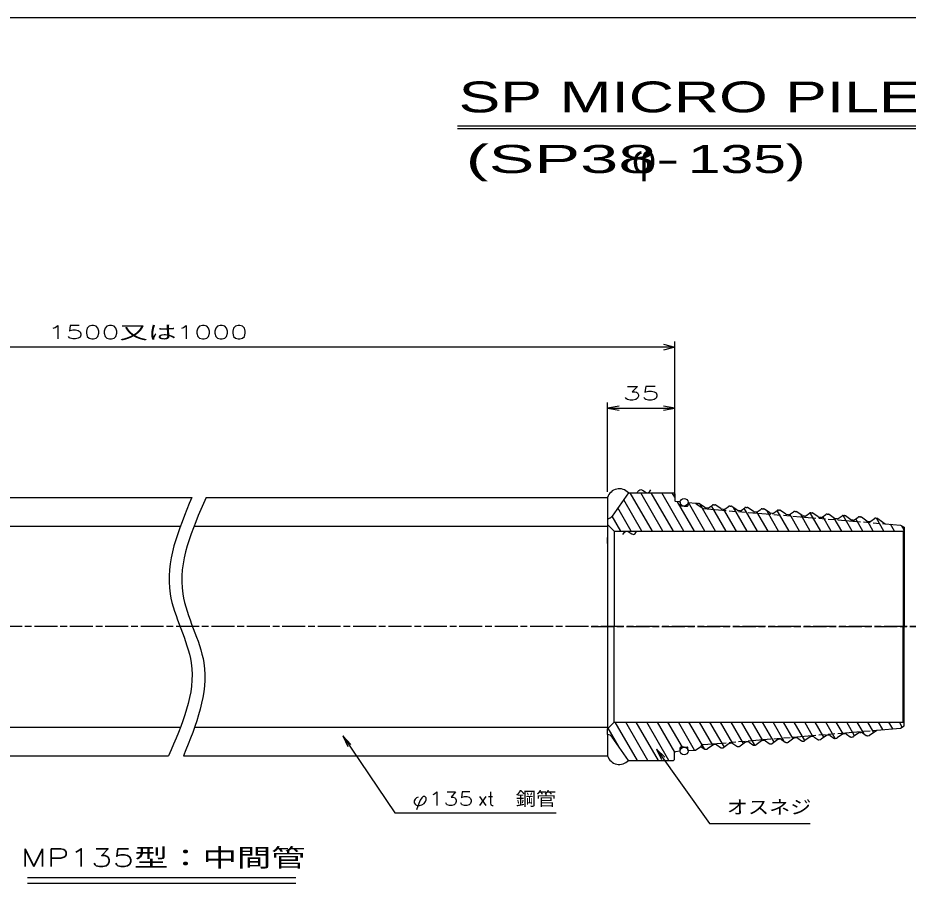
# Model space of a CAD drawing. Units: millimetres at full size, sheet at 1:1; details may follow other scales. Extents: x -1027 to 755, y 2526 to 3786.
# Drawn here: x -596.6 to -131.3, y 3273.6 to 3725.8 of the extents above; entities that cross this region are included whole.
import ezdxf
from ezdxf.enums import TextEntityAlignment as Align

# ---------------------------------------------------------------- set-up
doc = ezdxf.new("R2010")
doc.units = ezdxf.units.MM
doc.linetypes.add('CHAIN', pattern=[18.5, 12, -1.5, 3.5, -1.5])
doc.linetypes.add('CHAIN_DOUBLE_DASH', pattern=[23.5, 12, -1.5, 3.5, -1.5, 3.5, -1.5])
for name, color, linetype, lineweight in [('02細線', 81, 'Continuous', 25), ('06寸法注記', 7, 'Continuous', 25), ('1外形線', 7, 'Continuous', 25), ('7枠', 7, 'Continuous', 25), ('FRAME 050', 6, 'CHAIN_DOUBLE_DASH', 25), ('中心線', 1, 'CHAIN', 25), ('寸法線', 7, 'Continuous', 25), ('画層1', 5, 'Continuous', 25)]:
    doc.layers.add(name, color=color, linetype=linetype, lineweight=lineweight)
doc.styles.add('Arial', font='')
doc.styles.add('simplex.shx', font='')
doc.styles.add('ＭＳ Ｐゴシック', font='')
doc.styles.get('Arial').set_extended_font_data('Arial')
doc.styles.get('simplex.shx').set_extended_font_data('simplex.shx')
doc.styles.get('ＭＳ Ｐゴシック').set_extended_font_data('MS PGothic')

# ---------------------------------------------------------------- blocks, each defined once
blk = doc.blocks.new('open_arrow')
at = {"color": 0, "linetype": 'Continuous', "lineweight": -2}
blk.add_lwpolyline([(7.5, 1.25), (0, 0), (7.5, -1.25)], dxfattribs=at)

msp = doc.modelspace()

# ---------------------------------------------------------------- linework, layer by layer
at = {"layer": '02細線'}
for p, q in [((-265.011, 3457.586), (-276.558, 3477.586)), ((-259.511, 3457.586), (-271.059, 3477.587)), ((-254.012, 3457.586), (-265.56, 3477.588)), ((-248.513, 3457.586), (-260.062, 3477.589)), ((-253.213, 3475.251), (-254.563, 3477.59)), ((-270.51, 3457.586), (-279.989, 3474.004)), ((-243.014, 3457.586), (-251.896, 3472.97)), ((-237.514, 3457.586), (-246.114, 3472.48)), ((-232.015, 3457.586), (-240.197, 3471.757)), ((-276.009, 3457.586), (-283.003, 3469.699)), ((-226.516, 3457.586), (-234.162, 3470.83)), ((-221.017, 3457.586), (-227.581, 3468.956)), ((-215.517, 3457.586), (-222.627, 3469.901)), ((-210.018, 3457.586), (-216.959, 3469.607)), ((-204.519, 3457.586), (-210.322, 3467.637)), ((-199.02, 3457.586), (-205.058, 3468.045)), ((-193.52, 3457.586), (-199.755, 3468.385)), ((-188.021, 3457.586), (-193.111, 3466.403)), ((-177.023, 3457.586), (-182.525, 3467.115)), ((-281.509, 3457.586), (-286.017, 3465.395)), ((-182.522, 3457.586), (-187.489, 3466.188)), ((-171.523, 3457.586), (-175.908, 3465.18)), ((-166.024, 3457.586), (-169.919, 3464.332)), ((-160.525, 3457.586), (-165.233, 3465.74)), ((-155.026, 3457.586), (-158.704, 3463.958)), ((-149.526, 3457.586), (-152.468, 3462.681)), ((-144.027, 3457.586), (-147.901, 3464.296)), ((-138.528, 3457.586), (-140.607, 3461.188)), ((-133.381, 3458.196), (-134.593, 3460.295)), ((-272.834, 3337.786), (-284.381, 3357.786)), ((-267.335, 3337.786), (-278.882, 3357.786)), ((-261.835, 3337.786), (-273.382, 3357.786)), ((-256.336, 3337.786), (-267.883, 3357.786)), ((-253.314, 3342.076), (-262.384, 3357.786)), ((-249.331, 3344.703), (-256.885, 3357.786)), ((-242.939, 3343.156), (-251.385, 3357.786)), ((-237.795, 3343.771), (-245.886, 3357.786)), ((-233.432, 3345.74), (-240.387, 3357.786)), ((-227.369, 3344.763), (-234.888, 3357.786)), ((-222.953, 3346.64), (-229.388, 3357.786)), ((-217.389, 3346.528), (-223.889, 3357.786)), ((-211.458, 3345.779), (-218.39, 3357.786)), ((-207.312, 3348.123), (-212.89, 3357.786)), ((-201.346, 3347.315), (-207.391, 3357.786)), ((-196.091, 3347.737), (-201.892, 3357.786)), ((-191.366, 3349.08), (-196.393, 3357.786)), ((-185.303, 3348.102), (-190.893, 3357.786)), ((-181.073, 3350.301), (-185.394, 3357.786)), ((-175.323, 3349.867), (-179.895, 3357.786)), ((-169.483, 3349.277), (-174.396, 3357.786)), ((-165.322, 3351.595), (-168.896, 3357.786)), ((-159.28, 3350.655), (-163.397, 3357.786)), ((-154.39, 3351.709), (-157.898, 3357.786)), ((-149.3, 3352.419), (-152.399, 3357.786)), ((-144.626, 3353.849), (-146.899, 3357.786)), ((-139.379, 3354.286), (-141.4, 3357.786)), ((-134.401, 3355.189), (-135.901, 3357.786)), ((-282.339, 3344.725), (-288.05, 3354.616))]:
    msp.add_line(p, q, dxfattribs=at)
for points in [[(-505.662, 3475.19), (-512.692, 3458.284), (-519.722, 3441.378), (-516.997, 3424.818), (-515.003, 3412.704), (-507.788, 3400.775), (-505.995, 3388.685), (-503.625, 3372.707), (-510.724, 3356.449), (-517.822, 3340.19)], [(-498.224, 3475.19), (-505.606, 3458.296), (-512.987, 3441.401), (-510.396, 3424.818), (-508.507, 3412.731), (-501.319, 3400.809), (-499.394, 3388.685), (-496.863, 3372.752), (-503.42, 3356.471), (-509.976, 3340.19)]]:
    msp.add_open_spline(points, degree=3, knots=[0, 0, 0, 0, 1, 1, 1, 2, 2, 2, 3, 3, 3, 3], dxfattribs=at)
at = {"layer": '06寸法注記', "color": 2}
for p, q in [((-366.905, 3669.291), (-3.102, 3669.291)), ((-366.905, 3668.04), (-3.102, 3668.04)), ((-591.574, 3276.639), (-451.272, 3276.639)), ((-591.574, 3273.62), (-451.272, 3273.62))]:
    msp.add_line(p, q, dxfattribs=at)
at = {"layer": '06寸法注記'}
for p, q in [((-288.381, 3478.19), (-288.381, 3524.813)), ((-253.213, 3476.448), (-253.213, 3524.813)), ((-288.381, 3521.813), (-253.213, 3521.813))]:
    msp.add_line(p, q, dxfattribs=at)
for points in [[(-426.72, 3350.54), (-399.582, 3310.407), (-393.582, 3310.407), (-315.244, 3310.407)], [(-262.853, 3343.73), (-235.082, 3304.748), (-229.082, 3304.748), (-182.471, 3304.748)]]:
    msp.add_lwpolyline(points, dxfattribs=at)
at = {"layer": '1外形線'}
for p, q in [((-277.481, 3477.586), (-286.038, 3465.365)), ((-277.481, 3477.586), (-253.713, 3477.59)), ((-253.713, 3477.59), (-253.213, 3477.09)), ((-253.213, 3477.09), (-253.213, 3473.448)), ((-716.876, 3475.19), (-505.662, 3475.19)), ((-498.224, 3475.19), (-288.381, 3475.19)), ((-288.381, 3475.19), (-288.381, 3464.088)), ((-246.381, 3472.285), (-246.381, 3470.869)), ((-242.433, 3472.173), (-242.075, 3471.923)), ((-288.381, 3464.088), (-288.381, 3461.086)), ((-288.381, 3464.088), (-288.381, 3454.19)), ((-147.212, 3464.102), (-143.381, 3461.419)), ((-716.876, 3460.19), (-511.65, 3460.19)), ((-504.523, 3460.19), (-288.381, 3460.19)), ((-284.881, 3457.586), (-288.381, 3461.086)), ((-288.381, 3461.086), (-288.381, 3354.286)), ((-284.881, 3457.586), (-284.885, 3407.686)), ((-284.881, 3457.586), (-133.881, 3457.586)), ((-143.381, 3461.419), (-135.374, 3460.752)), ((-135.374, 3460.752), (-133.381, 3459.586)), ((-133.881, 3457.586), (-133.892, 3407.686)), ((-133.881, 3457.586), (-133.381, 3458.086)), ((-133.381, 3459.586), (-133.381, 3458.086)), ((-133.381, 3458.086), (-133.381, 3407.686)), ((-284.881, 3357.786), (-284.885, 3407.686)), ((-133.881, 3357.786), (-133.892, 3407.686)), ((-133.381, 3357.286), (-133.381, 3407.686)), ((-716.876, 3355.19), (-511.546, 3355.19)), ((-504.195, 3355.19), (-288.381, 3355.19)), ((-284.881, 3357.786), (-288.381, 3354.286)), ((-284.881, 3357.786), (-133.881, 3357.786)), ((-135.374, 3354.62), (-133.381, 3355.786)), ((-133.881, 3357.786), (-133.381, 3357.286)), ((-133.381, 3355.786), (-133.381, 3357.286)), ((-288.381, 3351.284), (-288.381, 3354.286)), ((-288.381, 3351.284), (-288.381, 3340.19)), ((-151.446, 3350.917), (-147.615, 3353.6)), ((-147.615, 3353.6), (-135.374, 3354.62)), ((-277.481, 3337.786), (-286.038, 3350.007)), ((-253.381, 3338.286), (-253.381, 3341.826)), ((-246.381, 3343.087), (-246.381, 3344.503)), ((-242.433, 3343.198), (-239.707, 3345.107)), ((-716.876, 3340.19), (-517.822, 3340.19)), ((-509.976, 3340.19), (-288.381, 3340.19)), ((-277.481, 3337.786), (-253.881, 3337.786)), ((-253.381, 3338.286), (-253.881, 3337.786))]:
    msp.add_line(p, q, dxfattribs=at)
at = {"layer": '1外形線', "linetype": 'CHAIN'}
for p, q in [((-250.564, 3472.859), (-252.846, 3473.049)), ((-250.381, 3472.66), (-250.381, 3470.869)), ((-246.164, 3472.484), (-242.433, 3472.173)), ((-241.434, 3472.09), (-240.84, 3472.041)), ((-237.552, 3469.905), (-240.349, 3471.863)), ((-235.581, 3469.836), (-233.623, 3471.207)), ((-232.967, 3471.385), (-232.373, 3471.335)), ((-229.085, 3469.199), (-231.882, 3471.158)), ((-248.381, 3470.669), (-250.181, 3470.669)), ((-248.381, 3470.669), (-246.581, 3470.669)), ((-236.238, 3469.659), (-237.062, 3469.728)), ((-227.771, 3468.953), (-228.595, 3469.022)), ((-227.114, 3469.131), (-225.156, 3470.502)), ((-224.5, 3470.679), (-223.906, 3470.629)), ((-220.618, 3468.494), (-223.415, 3470.452)), ((-219.304, 3468.248), (-220.128, 3468.316)), ((-218.647, 3468.425), (-216.689, 3469.796)), ((-216.033, 3469.973), (-215.439, 3469.924)), ((-212.151, 3467.788), (-214.948, 3469.746)), ((-210.837, 3467.542), (-211.661, 3467.611)), ((-210.18, 3467.72), (-208.222, 3469.09)), ((-207.566, 3469.268), (-206.972, 3469.218)), ((-203.684, 3467.083), (-206.481, 3469.041)), ((-202.37, 3466.837), (-203.194, 3466.905)), ((-201.713, 3467.014), (-199.755, 3468.385)), ((-199.099, 3468.562), (-198.505, 3468.513)), ((-195.217, 3466.377), (-198.014, 3468.335)), ((-193.246, 3466.308), (-191.288, 3467.679)), ((-190.632, 3467.857), (-190.038, 3467.807)), ((-186.75, 3465.671), (-189.547, 3467.63)), ((-184.779, 3465.603), (-182.821, 3466.974)), ((-182.165, 3467.151), (-181.571, 3467.102)), ((-178.283, 3464.966), (-181.08, 3466.924)), ((-173.698, 3466.446), (-173.104, 3466.396)), ((-193.903, 3466.131), (-194.727, 3466.2)), ((-185.436, 3465.425), (-186.26, 3465.494)), ((-176.969, 3464.72), (-177.793, 3464.788)), ((-176.312, 3464.897), (-174.354, 3466.268)), ((-169.816, 3464.26), (-172.613, 3466.219)), ((-168.502, 3464.014), (-169.326, 3464.083)), ((-167.845, 3464.192), (-165.887, 3465.563)), ((-165.231, 3465.74), (-164.637, 3465.69)), ((-161.349, 3463.555), (-164.146, 3465.513)), ((-160.035, 3463.309), (-160.859, 3463.377)), ((-159.378, 3463.486), (-157.42, 3464.857)), ((-156.764, 3465.034), (-156.17, 3464.985)), ((-152.882, 3462.849), (-155.679, 3464.807)), ((-152.392, 3462.672), (-151.568, 3462.603)), ((-150.911, 3462.78), (-148.953, 3464.151)), ((-148.297, 3464.329), (-147.703, 3464.279)), ((-182.517, 3350.053), (-185.314, 3348.095)), ((-181.203, 3350.299), (-182.027, 3350.23)), ((-180.546, 3350.122), (-178.588, 3348.751)), ((-174.05, 3350.758), (-176.847, 3348.8)), ((-172.736, 3351.004), (-173.56, 3350.936)), ((-172.079, 3350.827), (-170.121, 3349.456)), ((-165.583, 3351.464), (-168.38, 3349.506)), ((-164.269, 3351.71), (-165.093, 3351.641)), ((-163.612, 3351.533), (-161.654, 3350.162)), ((-157.116, 3352.17), (-159.913, 3350.211)), ((-156.626, 3352.347), (-155.802, 3352.416)), ((-155.145, 3352.238), (-153.187, 3350.867)), ((-152.531, 3350.69), (-151.937, 3350.739)), ((-233.319, 3345.819), (-236.116, 3343.861)), ((-232.005, 3346.065), (-232.829, 3345.997)), ((-231.348, 3345.888), (-229.39, 3344.517)), ((-224.852, 3346.525), (-227.649, 3344.567)), ((-223.538, 3346.771), (-224.362, 3346.702)), ((-222.881, 3346.594), (-220.923, 3345.223)), ((-216.385, 3347.231), (-219.182, 3345.272)), ((-215.071, 3347.477), (-215.895, 3347.408)), ((-214.414, 3347.299), (-212.456, 3345.928)), ((-211.8, 3345.751), (-211.206, 3345.8)), ((-207.918, 3347.936), (-210.715, 3345.978)), ((-206.604, 3348.182), (-207.428, 3348.114)), ((-205.947, 3348.005), (-203.989, 3346.634)), ((-203.333, 3346.457), (-202.739, 3346.506)), ((-199.451, 3348.642), (-202.248, 3346.683)), ((-198.137, 3348.888), (-198.961, 3348.819)), ((-197.48, 3348.71), (-195.522, 3347.339)), ((-194.866, 3347.162), (-194.272, 3347.212)), ((-190.984, 3349.347), (-193.781, 3347.389)), ((-189.67, 3349.593), (-190.494, 3349.525)), ((-189.013, 3349.416), (-187.055, 3348.045)), ((-186.399, 3347.868), (-185.805, 3347.917)), ((-177.932, 3348.573), (-177.338, 3348.623)), ((-169.465, 3349.279), (-168.871, 3349.328)), ((-160.998, 3349.984), (-160.404, 3350.034)), ((-250.564, 3342.521), (-252.922, 3342.324)), ((-250.381, 3342.72), (-250.381, 3344.503)), ((-248.381, 3344.703), (-250.181, 3344.703)), ((-248.381, 3344.703), (-246.581, 3344.703)), ((-246.164, 3342.887), (-242.433, 3343.198)), ((-239.707, 3345.107), (-237.857, 3343.812)), ((-237.201, 3343.634), (-236.607, 3343.684)), ((-228.734, 3344.34), (-228.14, 3344.389)), ((-220.267, 3345.045), (-219.673, 3345.095))]:
    msp.add_line(p, q, dxfattribs=at)
at = {"layer": '1外形線', "lineweight": 30}
for p, q in [((-288.381, 3451.19), (-288.381, 3454.19)), ((-288.38, 3364.144), (-288.38, 3364.19)), ((-288.38, 3364.144), (-288.38, 3361.19))]:
    msp.add_line(p, q, dxfattribs=at)
at = {"layer": '1外形線'}
for centre, radius, start, end in [((-282.256, 3473.319), 6.404, 41.78324, 163.01234), ((-252.813, 3473.448), 0.4, 180, 265.2364), ((-246.181, 3472.285), 0.2, 85.2364, 180), ((-246.581, 3470.869), 0.2, 270, 0), ((-288.495, 3467.086), 3, 272.18738, 325), ((-288.495, 3348.286), 3, 35, 87.81262), ((-252.881, 3341.826), 0.5, 94.7636, 180), ((-246.581, 3344.503), 0.2, 0, 90), ((-246.181, 3343.087), 0.2, 180, 274.7636), ((-282.256, 3342.061), 6.404, 196.98766, 318.21676)]:
    msp.add_arc(centre, radius, start, end, dxfattribs=at)
at = {"layer": '1外形線', "linetype": 'CHAIN'}
for centre, radius, start, end in [((-250.581, 3472.66), 0.2, 0, 85.2364), ((-241.517, 3471.094), 1, 85.2364, 123.97454), ((-240.923, 3471.044), 1, 55, 85.2364), ((-233.05, 3470.388), 1, 85.2364, 125), ((-232.456, 3470.338), 1, 55, 85.2364), ((-250.181, 3470.869), 0.2, 180, 270), ((-236.979, 3470.724), 1, 235, 265.2364), ((-236.155, 3470.655), 1, 265.2364, 305), ((-228.512, 3470.019), 1, 235, 265.2364), ((-227.688, 3469.95), 1, 265.2364, 305), ((-224.583, 3469.682), 1, 85.2364, 125), ((-223.989, 3469.633), 1, 55, 85.2364), ((-220.045, 3469.313), 1, 235, 265.2364), ((-219.221, 3469.244), 1, 265.2364, 305), ((-216.116, 3468.977), 1, 85.2364, 125), ((-215.522, 3468.927), 1, 55, 85.2364), ((-211.578, 3468.607), 1, 235, 265.2364), ((-210.754, 3468.539), 1, 265.2364, 305), ((-207.649, 3468.271), 1, 85.2364, 125), ((-207.055, 3468.222), 1, 55, 85.2364), ((-203.111, 3467.902), 1, 235, 265.2364), ((-202.287, 3467.833), 1, 265.2364, 305), ((-199.182, 3467.566), 1, 85.2364, 125), ((-198.588, 3467.516), 1, 55, 85.2364), ((-194.644, 3467.196), 1, 235, 265.2364), ((-190.715, 3466.86), 1, 85.2364, 125), ((-190.121, 3466.811), 1, 55, 85.2364), ((-182.248, 3466.155), 1, 85.2364, 125), ((-181.654, 3466.105), 1, 55, 85.2364), ((-173.781, 3465.449), 1, 85.2364, 125), ((-173.187, 3465.399), 1, 55, 85.2364), ((-193.82, 3467.128), 1, 265.2364, 305), ((-186.177, 3466.491), 1, 235, 265.2364), ((-185.353, 3466.422), 1, 265.2364, 305), ((-177.71, 3465.785), 1, 235, 265.2364), ((-176.886, 3465.716), 1, 265.2364, 305), ((-169.243, 3465.079), 1, 235, 265.2364), ((-168.419, 3465.011), 1, 265.2364, 305), ((-165.314, 3464.743), 1, 85.2364, 125), ((-164.72, 3464.694), 1, 55, 85.2364), ((-160.776, 3464.374), 1, 235, 265.2364), ((-159.952, 3464.305), 1, 265.2364, 305), ((-156.847, 3464.038), 1, 85.2364, 125), ((-156.253, 3463.988), 1, 55, 85.2364), ((-152.309, 3463.668), 1, 235, 265.2364), ((-151.485, 3463.6), 1, 265.2364, 305), ((-148.38, 3463.332), 1, 85.2364, 125), ((-147.786, 3463.283), 1, 55, 85.2364), ((-181.944, 3349.234), 1, 94.7636, 125), ((-181.12, 3349.302), 1, 55, 94.7636), ((-173.477, 3349.939), 1, 94.7636, 125), ((-172.653, 3350.008), 1, 55, 94.7636), ((-165.01, 3350.645), 1, 94.7636, 125), ((-164.186, 3350.714), 1, 55, 94.7636), ((-161.081, 3350.981), 1, 235, 274.7636), ((-160.487, 3351.03), 1, 274.7636, 305), ((-156.543, 3351.35), 1, 94.7636, 125), ((-155.719, 3351.419), 1, 55, 94.7636), ((-152.614, 3351.687), 1, 235, 274.7636), ((-152.02, 3351.736), 1, 274.7636, 305), ((-232.746, 3345), 1, 94.7636, 125), ((-231.922, 3345.069), 1, 55, 94.7636), ((-224.279, 3345.706), 1, 94.7636, 125), ((-223.455, 3345.774), 1, 55, 94.7636), ((-215.812, 3346.411), 1, 94.7636, 125), ((-214.988, 3346.48), 1, 55, 94.7636), ((-211.883, 3346.747), 1, 235, 274.7636), ((-211.289, 3346.797), 1, 274.7636, 305), ((-207.345, 3347.117), 1, 94.7636, 125), ((-206.521, 3347.186), 1, 55, 94.7636), ((-203.416, 3347.453), 1, 235, 274.7636), ((-202.822, 3347.503), 1, 274.7636, 305), ((-198.878, 3347.823), 1, 94.7636, 125), ((-198.054, 3347.891), 1, 55, 94.7636), ((-194.949, 3348.159), 1, 235, 274.7636), ((-194.355, 3348.208), 1, 274.7636, 305), ((-190.411, 3348.528), 1, 94.7636, 125), ((-189.587, 3348.597), 1, 55, 94.7636), ((-186.482, 3348.864), 1, 235, 274.7636), ((-185.888, 3348.914), 1, 274.7636, 305), ((-178.015, 3349.57), 1, 235, 274.7636), ((-177.421, 3349.619), 1, 274.7636, 305), ((-169.548, 3350.275), 1, 235, 274.7636), ((-168.954, 3350.325), 1, 274.7636, 305), ((-250.581, 3342.72), 0.2, 274.7636, 0), ((-250.181, 3344.503), 0.2, 90, 180), ((-237.284, 3344.631), 1, 235, 274.7636), ((-236.69, 3344.68), 1, 274.7636, 305), ((-228.817, 3345.336), 1, 235, 274.7636), ((-228.223, 3345.386), 1, 274.7636, 305), ((-220.35, 3346.042), 1, 235, 274.7636), ((-219.756, 3346.091), 1, 274.7636, 305)]:
    msp.add_arc(centre, radius, start, end, dxfattribs=at)
at = {"layer": '1外形線'}
for points in [[(-272.989, 3477.59), (-272.359, 3478.448), (-271.728, 3479.306), (-270.985, 3479.316), (-269.886, 3479.332), (-268.539, 3477.492), (-267.472, 3477.59), (-266.816, 3477.65), (-266.266, 3478.442), (-265.715, 3479.234)], [(-280.431, 3455.859), (-279.8, 3456.717), (-279.17, 3457.575), (-278.427, 3457.586), (-277.327, 3457.602), (-275.981, 3455.762), (-274.914, 3455.859), (-274.258, 3455.919), (-273.708, 3456.712), (-273.157, 3457.504)]]:
    msp.add_open_spline(points, degree=3, knots=[0, 0, 0, 0, 1, 1, 1, 2, 2, 2, 3, 3, 3, 3], dxfattribs=at)
at = {"layer": '7枠'}
msp.add_line((725.191, 3725.803), (-951.809, 3725.803), dxfattribs=at)
at = {"layer": 'FRAME 050', "linetype": 'Continuous'}
for p, q in [((-242.075, 3471.923), (-238.381, 3469.336)), ((-238.381, 3346.036), (-239.707, 3345.107))]:
    msp.add_line(p, q, dxfattribs=at)
at = {"layer": 'FRAME 050'}
for p, q in [((-238.381, 3469.336), (-143.381, 3461.419)), ((-238.381, 3346.036), (-147.615, 3353.6))]:
    msp.add_line(p, q, dxfattribs=at)
at = {"layer": '中心線'}
for p, q in [((-113.381, 3407.69), (-859.1, 3407.69)), ((-296.995, 3407.69), (-121.05, 3407.69))]:
    msp.add_line(p, q, dxfattribs=at)
at = {"layer": '寸法線', "color": 2}
for p, q in [((-259.213, 3555.349), (-253.213, 3553.742)), ((-253.213, 3480.09), (-253.213, 3556.742)), ((-259.213, 3553.742), (-865.876, 3553.742)), ((-253.213, 3553.742), (-259.213, 3552.134)), ((-253.213, 3553.742), (-259.213, 3553.742))]:
    msp.add_line(p, q, dxfattribs=at)
at = {"layer": '画層1'}
for centre in [(-248.381, 3472.682), (-248.381, 3342.69)]:
    msp.add_circle(centre, 2.013, dxfattribs=at)

# ---------------------------------------------------------------- block references
at = {"layer": '06寸法注記', "xscale": 0.8, "yscale": 0.8}
msp.add_blockref('open_arrow', (-288.381, 3521.813), dxfattribs=at)
for p, rotation in [((-253.213, 3521.813), 180), ((-426.72, 3350.54), 304.1), ((-262.853, 3343.73), 305.5)]:
    msp.add_blockref('open_arrow', p, dxfattribs=dict(at, rotation=rotation))

# ---------------------------------------------------------------- texts
at = {"layer": '02細線', "color": 7, "style": 'Arial'}
for s, height, width, p in [('SP MICRO PILE SYSTEM', 16.13, 1.45, (-366.246, 3671.553)), ('(SP38-', 14.66, 1.75, (-362.487, 3640.299)), ('135)', 14.66, 1.5, (-246.439, 3640.299))]:
    msp.add_text(s, height=height, dxfattribs=dict(at, width=width)).set_placement(p, align=Align.BOTTOM_LEFT)
at = {"layer": '02細線', "color": 7, "style": 'ＭＳ Ｐゴシック'}
msp.add_text('φ', height=14.66, dxfattribs=at).set_placement((-275.53, 3640.299), align=Align.BOTTOM_LEFT)
at = {"layer": '06寸法注記', "style": 'simplex.shx'}
for s, height, width, p in [('1500又は1000', 7.038, 1.55, (-528.6, 3561.513)), ('35', 7.038, 1.6, (-270.797, 3529.613)), ('MP135型：中間管', 9.384, 1.4, (-520.626, 3286.951))]:
    msp.add_text(s, height=height, dxfattribs=dict(at, width=width)).set_placement(p, align=Align.MIDDLE_CENTER)
for s, width, p in [('鋼管', 1.1, (-336.364, 3312.127)), ('φ135', 1.3, (-390.582, 3312.127)), ('オスネジ', 1.15, (-226.082, 3307.748))]:
    msp.add_text(s, height=7.038, dxfattribs=dict(at, width=width)).set_placement(p, align=Align.BOTTOM_LEFT)
msp.add_text('xt ', height=7.038, dxfattribs=at).set_placement((-356.296, 3312.127), align=Align.BOTTOM_LEFT)

doc.saveas('drawing.dxf')
